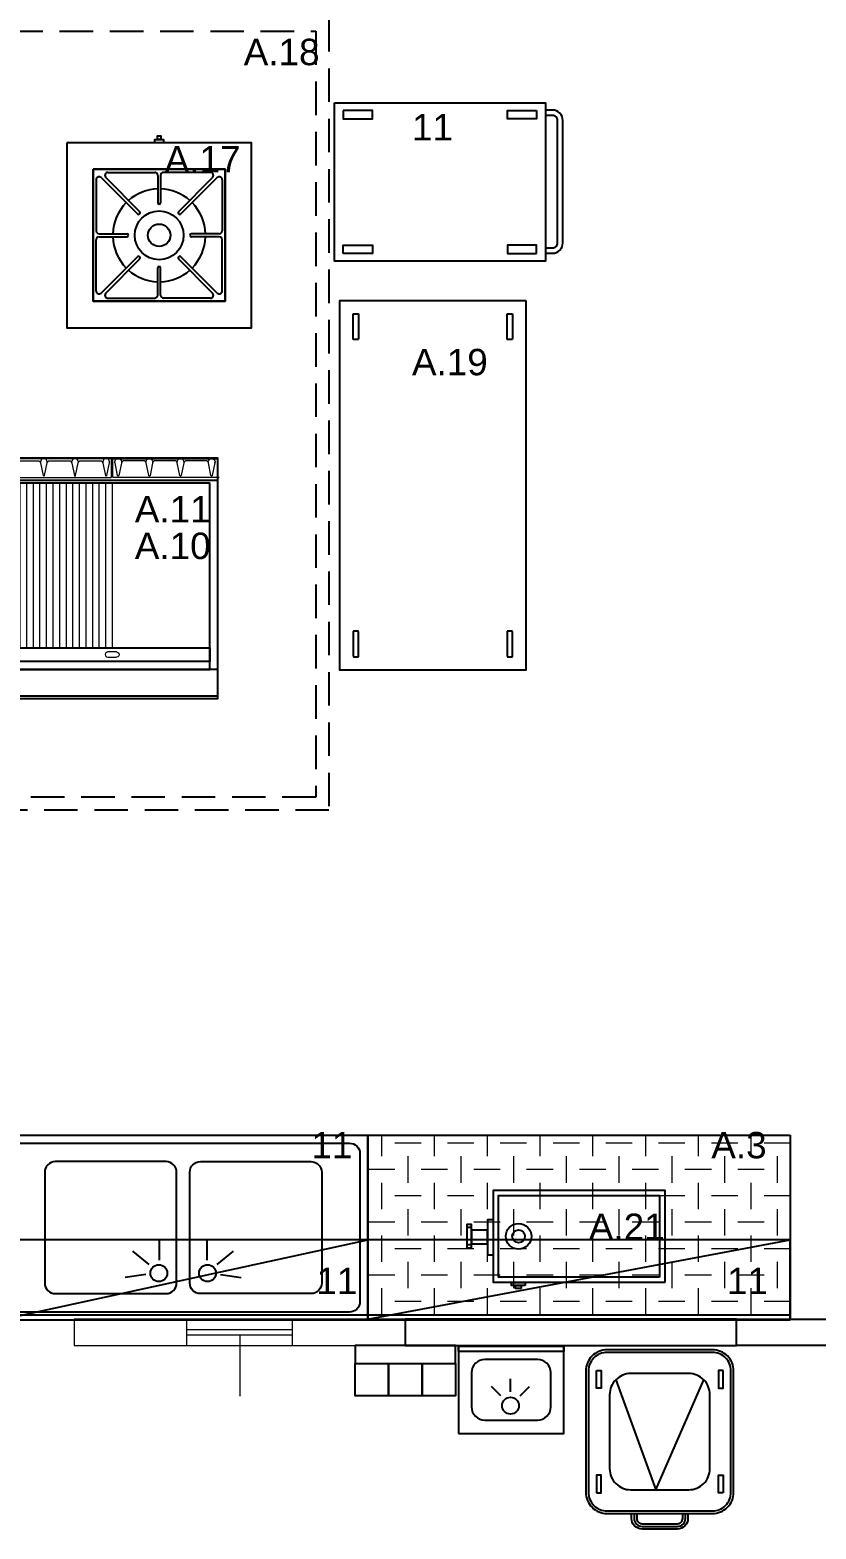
# Model space of a CAD drawing. Header units: millimetres. Extents: x -3516 to 33273, y -7531 to 724.
# Drawn here: x 3532 to 3830, y -2666 to -2098 of the extents above; entities that cross this region are included whole.
import ezdxf

# ---------------------------------------------------------------- set-up
doc = ezdxf.new("R2010")
doc.units = ezdxf.units.MM
doc.linetypes.add('DASHED', pattern=[19.05, 12.7, -6.35])
doc.linetypes.add('HIDDEN', pattern=[0.375, 0.25, -0.125])
for name, color, linetype, lineweight in [('40x60 VAS', 155, 'Continuous', 15), ('DIS-100', 9, 'Continuous', 30), ('GRC- Yazı 1', 3, 'Continuous', 20), ('GRC-Ekipman', 4, 'Continuous', 25), ('GRC-et', 10, 'Continuous', 15)]:
    doc.layers.add(name, color=color, linetype=linetype, lineweight=lineweight)
doc.layers.add('S2000-002 Çizgi', color=7, linetype='Continuous')
doc.layers.add('S2000-003 Kapı', color=3, linetype='Continuous')
doc.styles.add('ekp-yazı', font='arial.ttf', dxfattribs={"height": 10})

# ---------------------------------------------------------------- blocks, each defined once
blk = doc.blocks.new('A$Ccb6340a7')
at = {"layer": 'DIS-100', "lineweight": -2}
blk.add_lwpolyline([(10, 125.5), (10, 0), (0, 0), (0, 125.5)], close=True, dxfattribs=at)
blk = doc.blocks.new('A$C3c9ccc98')
at = {"layer": '40x60 VAS', "linetype": 'Continuous'}
for p, q in [((42.75, 19.14), (42.75, 29.14)), ((82.75, 19.14), (82.75, 29.14)), ((82.75, 25.14), (42.75, 25.14)), ((82.75, 23.14), (42.75, 23.14)), ((62.75, 23.14), (62.75, 0))]:
    blk.add_line(p, q, dxfattribs=at)
blk.add_lwpolyline([(125.5, 29.14), (0, 29.14), (0, 19.14), (125.5, 19.14)], close=True, dxfattribs=at)
blk = doc.blocks.new('Evye2.140-70')
at = {"color": 251}
for p, q in [((-84.16, -17.24), (-91.97, -16.13)), ((-55.84, -17.24), (-48.03, -16.13)), ((-82.93, -21.05), (-89.03, -26.06)), ((-57.07, -21.05), (-50.97, -26.06)), ((-79.02, -22.71), (-79.02, -30.6)), ((-60.98, -22.71), (-60.98, -30.6))]:
    blk.add_line(p, q, dxfattribs=at)
for points in [[(0, -70), (-140, -70), (-140, 0), (0, 0)], [(0, -2), (-140, -2), (-140, 0), (0, 0)]]:
    blk.add_lwpolyline(points, close=True)
blk.add_lwpolyline([(-7, -67), (-133, -67, -0.414214), (-137, -63), (-137, -7, -0.414214), (-133, -3), (-7, -3, -0.414214), (-3, -7), (-3, -63, -0.414214)], format="xyb", close=True)
for points in [[(-76.5, -60), (-118.5, -60, -0.414214), (-122.5, -56), (-122.5, -14, -0.414214), (-118.5, -10), (-76.5, -10, -0.414214), (-72.5, -14), (-72.5, -56, -0.414214)], [(-63.5, -60), (-21.5, -60, 0.414214), (-17.5, -56), (-17.5, -14, 0.414214), (-21.5, -10), (-63.5, -10, 0.414214), (-67.5, -14), (-67.5, -56, 0.414214)]]:
    blk.add_lwpolyline(points, format="xyb", close=True, dxfattribs=at)
for centre in [(-79.21, -17.74), (-60.79, -17.74)]:
    blk.add_circle(centre, 3.19, dxfattribs=at)
blk = doc.blocks.new('A$C2C312901')
at = {"layer": 'S2000-002 Çizgi', "linetype": 'Continuous', "lineweight": 0}
for p, q in [((39.55, 90.8), (0.45, 90.8)), ((1.06, 89.25), (2.06, 84.41)), ((2.55, 84.43), (3.54, 89.23)), ((4.51, 90), (11.89, 90)), ((12.86, 89.25), (13.86, 84.41)), ((14.35, 84.43), (15.33, 89.21)), ((16.31, 90), (23.69, 90)), ((24.68, 89.16), (25.66, 84.41)), ((26.15, 84.43), (27.13, 89.21)), ((28.11, 90), (35.49, 90)), ((36.48, 89.16), (37.46, 84.41)), ((37.95, 84.43), (38.93, 89.21)), ((40.45, 90.8), (79.55, 90.8)), ((42.05, 84.43), (41.07, 89.21)), ((43.52, 89.16), (42.55, 84.41)), ((51.89, 90), (44.51, 90)), ((53.85, 84.43), (52.87, 89.21)), ((55.32, 89.16), (54.35, 84.41)), ((63.69, 90), (56.31, 90)), ((65.65, 84.43), (64.67, 89.21)), ((67.14, 89.25), (66.15, 84.41)), ((75.49, 90), (68.11, 90)), ((77.45, 84.43), (76.46, 89.23)), ((78.94, 89.25), (77.95, 84.41)), ((5, 81.5), (5, 19.2)), ((7.5, 81.5), (7.5, 19.2)), ((10, 81.5), (10, 19.2)), ((12.5, 81.5), (12.5, 19.2)), ((15, 81.5), (15, 19.2)), ((17.5, 81.5), (17.5, 19.2)), ((20, 81.5), (20, 19.2)), ((22.5, 81.5), (22.5, 19.2)), ((25, 81.5), (25, 19.2)), ((27.5, 81.5), (27.5, 19.2)), ((30, 81.5), (30, 19.2)), ((32.5, 81.5), (32.5, 19.2)), ((35, 81.5), (35, 19.2)), ((37.5, 81.5), (37.5, 19.2)), ((40, 81.5), (40, 19.2)), ((41.61, 17.6), (38.39, 17.6)), ((38.39, 15.6), (41.61, 15.6))]:
    blk.add_line(p, q, dxfattribs=at)
at = {"layer": 'S2000-002 Çizgi'}
for points in [[(0, 0), (80, 0), (80, 91), (0, 91)], [(0, 1), (80, 1), (80, 82.5), (0, 82.5)], [(3, 11), (77, 11), (77, 81.5), (3, 81.5)], [(77, 14), (3, 14), (3, 19.2), (77, 19.2)], [(0, 1), (80, 1), (80, 11), (0, 11)]]:
    blk.add_lwpolyline(points, close=True, dxfattribs=at)
at = {"layer": 'S2000-002 Çizgi', "linetype": 'Continuous', "lineweight": 0, "extrusion": (0, 0, -1)}
for centre, radius, start, end in [((-42.29, 89.54), 1.27, 346.4206, 193.5794), ((-54.09, 89.54), 1.27, 346.4206, 193.5794), ((-65.9, 89.54), 1.27, 346.4206, 193.5794), ((-77.7, 89.54), 1.27, 346.4206, 193.5794), ((-41.61, 16.6), 1, 90.006, 270.2139)]:
    blk.add_arc(centre, radius, start, end, dxfattribs=at)
at = {"layer": 'S2000-002 Çizgi', "linetype": 'Continuous', "lineweight": 0}
for centre, radius, start, end in [((2.3, 89.54), 1.27, 346.4206, 193.5794), ((14.1, 89.54), 1.27, 346.4206, 193.5794), ((25.91, 89.54), 1.27, 346.4206, 193.5794), ((37.71, 89.54), 1.27, 346.4206, 193.5794), ((38.39, 16.6), 1, 90.006, 270.2139)]:
    blk.add_arc(centre, radius, start, end, dxfattribs=at)
at = {"layer": 'S2000-002 Çizgi', "linetype": 'Continuous', "lineweight": 0, "extrusion": (0, 0, -1)}
for centre, major_axis, start_param, end_param in [((4.51, 89), (1, 0), 3.371293, 4.712389), ((11.89, 89), (1, 0), 4.712389, 6.0355), ((16.31, 89), (1, 0), 3.349747, 4.712389), ((23.69, 89), (1, 0), 4.712389, 6.124448), ((28.11, 89), (1, 0), 3.349747, 4.712389), ((35.49, 89), (1, 0), 4.712389, 6.124448), ((42.3, 84.46), (-0.25, 0), 3.344893, 6.16625), ((54.1, 84.46), (-0.25, 0), 3.344893, 6.16625), ((65.9, 84.46), (-0.25, 0), 3.344906, 6.16625), ((77.7, 84.46), (-0.25, 0), 3.344804, 6.16625)]:
    blk.add_ellipse(centre, major_axis=major_axis, ratio=0.999997, start_param=start_param, end_param=end_param, dxfattribs=at)
at = {"layer": 'S2000-002 Çizgi', "linetype": 'Continuous', "lineweight": 0}
for centre, major_axis, start_param, end_param in [((44.51, 89), (-1, 0), 4.712389, 6.124448), ((51.89, 89), (-1, 0), 3.349747, 4.712389), ((56.31, 89), (-1, 0), 4.712389, 6.124448), ((63.69, 89), (-1, 0), 3.349747, 4.712389), ((68.11, 89), (-1, 0), 4.712389, 6.0355), ((75.49, 89), (-1, 0), 3.371293, 4.712389), ((2.3, 84.46), (0.25, 0), 3.344804, 6.16625), ((14.1, 84.46), (0.25, 0), 3.344906, 6.16625), ((25.9, 84.46), (0.25, 0), 3.344893, 6.16625), ((37.7, 84.46), (0.25, 0), 3.344893, 6.16625)]:
    blk.add_ellipse(centre, major_axis=major_axis, ratio=0.999997, start_param=start_param, end_param=end_param, dxfattribs=at)
for points, weights, knots in [([(0.2, 83.9), (0.2, 83.7), (0.4, 83.7), (20, 83.7), (39.6, 83.7), (39.8, 83.7), (39.8, 83.9), (39.8, 87.25), (39.8, 90.6), (39.8, 90.8), (39.6, 90.8), (39.58, 90.8), (39.56, 90.8)], [1, 0.707748873271, 1, 1, 1, 0.707106781187, 1, 1, 1, 0.707106781187, 1, 1, 1], [0, 0, 0, 0.166667, 0.166667, 0.333333, 0.333333, 0.5, 0.5, 0.666667, 0.666667, 0.833333, 0.833333, 1, 1, 1]), ([(0.45, 90.8), (0.43, 90.8), (0.4, 90.8), (0.2, 90.8), (0.2, 90.6), (0.2, 90.6), (0.2, 90.6), (0.2, 87.25), (0.2, 83.9), (0.2, 83.9), (0.2, 83.9)], [1, 1, 1, 0.707106781187, 1, 1, 1, 1, 1, 0.999999587343, 1], [0, 0, 0, 0.2, 0.2, 0.4, 0.4, 0.6, 0.6, 0.8, 0.8, 1, 1, 1]), ([(79.8, 83.9), (79.8, 83.7), (79.6, 83.7), (60, 83.7), (40.4, 83.7), (40.2, 83.7), (40.2, 83.9), (40.2, 87.25), (40.2, 90.6), (40.2, 90.8), (40.4, 90.8), (40.42, 90.8), (40.44, 90.8)], [1, 0.707748873271, 1, 1, 1, 0.707106781187, 1, 1, 1, 0.707106781187, 1, 1, 1], [0, 0, 0, 0.166667, 0.166667, 0.333333, 0.333333, 0.5, 0.5, 0.666667, 0.666667, 0.833333, 0.833333, 1, 1, 1]), ([(79.55, 90.8), (79.58, 90.8), (79.6, 90.8), (79.8, 90.8), (79.8, 90.6), (79.8, 90.6), (79.8, 90.6), (79.8, 87.25), (79.8, 83.9), (79.8, 83.9), (79.8, 83.9)], [1, 1, 1, 0.707106781187, 1, 1, 1, 1, 1, 0.999999587343, 1], [0, 0, 0, 0.2, 0.2, 0.4, 0.4, 0.6, 0.6, 0.8, 0.8, 1, 1, 1])]:
    blk.add_rational_spline(points, weights, degree=2, knots=knots, dxfattribs=at)
for p in [(1.06, 89.25), (78.94, 89.25)]:
    blk.add_point(p, dxfattribs=at)
blk = doc.blocks.new('A$C3D1D0F42')
at = {"layer": 'S2000-002 Çizgi'}
for p, q in [((60, 12.62), (60, 62.62)), ((11.13, 58.64), (11.13, 39.31)), ((12.96, 59.52), (26.92, 45.65)), ((14.86, 59.43), (27.62, 46.53)), ((15.57, 61.43), (33.31, 61.43)), ((34.44, 60.31), (34.44, 49.97)), ((35.56, 60.31), (35.56, 49.97)), ((54.43, 61.43), (36.69, 61.43)), ((55.14, 59.43), (42.38, 46.53)), ((57.04, 59.52), (43.08, 45.65)), ((58.87, 58.64), (58.87, 39.31)), ((27.71, 45.73), (27.71, 45.73)), ((42.29, 45.73), (42.29, 45.73)), ((11.13, 16.61), (11.13, 35.94)), ((12.25, 38.19), (22.76, 38.19)), ((12.25, 37.06), (22.76, 37.06)), ((12.25, 37.06), (22.76, 37.06)), ((57.75, 38.19), (47.24, 38.19)), ((57.75, 37.06), (47.24, 37.06)), ((57.75, 37.06), (47.24, 37.06)), ((58.87, 16.61), (58.87, 35.94)), ((12.96, 15.73), (26.92, 29.6)), ((14.86, 15.82), (27.62, 28.72)), ((27.71, 29.51), (27.71, 29.51)), ((42.29, 29.51), (42.29, 29.51)), ((55.14, 15.82), (42.38, 28.72)), ((57.04, 15.73), (43.08, 29.6)), ((34.44, 14.94), (34.44, 25.28)), ((35.56, 14.94), (35.56, 25.28)), ((10, 12.62), (60, 12.62)), ((15.57, 13.82), (33.31, 13.82)), ((54.43, 13.82), (36.69, 13.82))]:
    blk.add_line(p, q, dxfattribs=at)
for points in [[(70, 2.62), (70, 72.62), (0, 72.62), (0, 2.62)], [(60, 12.62), (60, 62.62), (10, 62.62), (10, 12.62)], [(60, 12.62), (10, 12.62), (10, 62.62), (60, 62.62)], [(60, 12.62), (10, 12.62), (10, 62.62), (60, 62.62)], [(33.36, 2.62), (36.64, 2.62), (36.64, 1.31), (33.36, 1.31)], [(34.34, 1.31), (35.66, 1.31), (35.66, 0), (34.34, 0)]]:
    blk.add_lwpolyline(points, close=True, dxfattribs=at)
for radius in [9.25, 4.25]:
    blk.add_circle((35, 37.62), radius, dxfattribs=at)
for centre, radius, start, end in [((12.25, 58.64), 1.13, 51.148, 180), ((15.57, 60.31), 1.13, 90, 231.148), ((33.31, 60.31), 1.13, 360, 90), ((36.69, 60.31), 1.13, 90, 180), ((54.43, 60.31), 1.13, 308.852, 90), ((57.75, 58.64), 1.13, 360, 128.852), ((35, 37.62), 17.58, 91.8351, 131.3748), ((35, 37.62), 17.58, 48.6252, 88.1649), ((35, 37.62), 17.58, 135.2011, 178.1649), ((27.27, 46.09), 0.563, 231.1535, 321.1357), ((27.27, 46.09), 0.563, 321.1471, 51.1404), ((35, 49.97), 0.563, 180, 270), ((35, 49.97), 0.563, 270, 360), ((42.73, 46.09), 0.563, 128.8596, 218.8529), ((42.73, 46.09), 0.563, 218.8643, 308.8465), ((35, 37.62), 17.58, 1.8351, 44.7989), ((12.25, 39.31), 1.13, 180, 270), ((12.25, 35.94), 1.13, 90, 180), ((35, 37.62), 17.58, 181.8351, 224.7989), ((22.76, 37.62), 0.563, 360, 90), ((22.76, 37.62), 0.563, 270, 360), ((47.24, 37.62), 0.563, 90, 180), ((47.24, 37.62), 0.563, 180, 270), ((35, 37.62), 17.58, 315.2011, 358.1649), ((57.75, 39.31), 1.13, 270, 360), ((57.75, 35.94), 1.13, 0, 90), ((27.27, 29.16), 0.563, 38.8643, 128.8465), ((27.27, 29.16), 0.563, 308.8596, 38.8529), ((42.73, 29.16), 0.563, 141.1471, 231.1404), ((42.73, 29.16), 0.563, 51.1535, 141.1357), ((35, 37.62), 17.58, 228.6252, 268.1649), ((35, 25.28), 0.563, 90, 180), ((35, 25.28), 0.563, 0, 90), ((35, 37.62), 17.58, 271.8351, 311.3748), ((12.25, 16.61), 1.13, 180, 308.852), ((15.57, 14.94), 1.13, 128.852, 270), ((33.31, 14.94), 1.13, 270, 0), ((36.69, 14.94), 1.13, 180, 270), ((54.43, 14.94), 1.13, 270, 51.148), ((57.75, 16.61), 1.13, 231.148, 0)]:
    blk.add_arc(centre, radius, start, end, dxfattribs=at)
blk = doc.blocks.new('PoliTT.E.160-70')
at = {"layer": 'GRC-et'}
h = blk.add_hatch(dxfattribs=at)
h.set_pattern_fill('CHECKERED', color=256, scale=10, style=0)
h.set_pattern_definition([(0, (160, 0), (10, 10), [10, -10]), (90, (165, 5), (-10, 10), [10, -10])])
h.paths.add_polyline_path([(0, -70), (160, -70), (160, -2), (0, -2)])
for p, q in [((0, 0), (160, 0)), ((0, -70), (0, 0)), ((160, 0), (160, -70)), ((160, -2), (0, -2)), ((160, -70), (0, -70))]:
    blk.add_line(p, q)
blk = doc.blocks.new('HarekeliT.140-70')
blk.add_lwpolyline([(-139.95, 0), (0, 0), (0, -70.39), (-139.95, -70.39)], close=True)
at = {"color": 253, "linetype": 'HIDDEN'}
for points in [[(-134.95, -5), (-125.23, -5), (-125.23, -7.01), (-134.95, -7.01)], [(-5, -5), (-14.72, -5), (-14.72, -7.01), (-5, -7.01)], [(-134.95, -63.38), (-125.23, -63.38), (-125.23, -65.39), (-134.95, -65.39)], [(-5, -63.38), (-14.72, -63.38), (-14.72, -65.39), (-5, -65.39)]]:
    blk.add_lwpolyline(points, close=True, dxfattribs=at)
blk = doc.blocks.new('ARB. Kazan Taşıma 80-60')
blk.add_lwpolyline([(0, 0), (0, -80), (60, -80), (60, 0)], close=True)
at = {"color": 251}
for points in [[(2.89, -3.38), (6.08, -3.38), (6.08, -14.4), (2.89, -14.4)], [(57.11, -3.38), (53.92, -3.38), (53.92, -14.4), (57.11, -14.4)], [(2.89, -76.62), (6.08, -76.62), (6.08, -65.6), (2.89, -65.6)], [(57.11, -76.62), (53.92, -76.62), (53.92, -65.6), (57.11, -65.6)]]:
    blk.add_lwpolyline(points, close=True, dxfattribs=at)
for points in [[(56.97, -80.16), (56.97, -82.6, -0.414214), (52.97, -86.6), (6.75, -86.6, -0.414214), (2.75, -82.6), (2.75, -80)], [(54.97, -80.16), (54.97, -82.6, -0.414214), (52.97, -84.6), (6.75, -84.6, -0.414214), (4.75, -82.6), (4.75, -80)]]:
    blk.add_lwpolyline(points, format="xyb", dxfattribs=at)
blk = doc.blocks.new('et kıyma no 32')
for points in [[(0, 35), (65, 35), (65, 0), (0, 0)], [(52.97, 36.1), (58.08, 36.1), (58.08, 35), (52.97, 35)], [(54.48, 37.31), (56.58, 37.31), (56.58, 36.1), (54.48, 36.1)], [(2, 33), (63, 33), (63, 2), (2, 2)], [(73.22, 20.31), (67.25, 20.31), (67.25, 15.17), (73.22, 15.17)], [(75, 21.92), (73.22, 21.92), (73.22, 13.08), (75, 13.08)]]:
    blk.add_lwpolyline(points, close=True)
for points in [[(67.25, 24.57), (65, 24.57)], [(65, 11.23), (67.25, 11.23), (67.25, 24.57)], [(73.22, 20.79), (75, 20.79)], [(73.22, 14.21), (75, 14.21)]]:
    blk.add_lwpolyline(points)
for radius in [4.84, 2.42]:
    blk.add_circle((55.44, 17.5), radius)
blk = doc.blocks.new('Rubbermaid.240lt')
at = {"color": 251}
for p, q in [((11.34, 56.53), (26.5, 14.87)), ((26.5, 14.87), (44.66, 56.53))]:
    blk.add_line(p, q, dxfattribs=at)
for points in [[(0, 59.87), (0, 13.87, 0.414214), (8, 5.87), (48, 5.87, 0.414214), (56, 13.87), (56, 59.87, 0.414214), (48, 67.87), (8, 67.87, 0.414214)], [(1, 59.87), (1, 13.87, 0.414214), (8, 6.87), (48, 6.87, 0.414214), (55, 13.87), (55, 59.87, 0.414214), (48, 66.87), (8, 66.87, 0.414214)]]:
    blk.add_lwpolyline(points, format="xyb", close=True)
for points in [[(3.99, 60.06), (5.77, 60.06), (5.77, 53.32), (3.99, 53.32)], [(52.01, 60.06), (50.23, 60.06), (50.23, 53.32), (52.01, 53.32)], [(3.99, 13.69), (5.77, 13.69), (5.77, 20.43), (3.99, 20.43)], [(52.01, 13.69), (50.23, 13.69), (50.23, 20.43), (52.01, 20.43)]]:
    blk.add_lwpolyline(points, close=True, dxfattribs=at)
for points in [[(9, 50.87), (9, 22.87, 0.414214), (17, 14.87), (39, 14.87, 0.414214), (47, 22.87), (47, 50.87, 0.414214), (39, 58.87), (17, 58.87, 0.414214)], [(19.3, 5.87), (19.3, 4, 0.414214), (21.3, 2), (34.7, 2, 0.414214), (36.7, 4), (36.7, 5.87), (38.7, 5.87), (38.7, 4, -0.414214), (34.7, 0), (21.3, 0, -0.414214), (17.3, 4), (17.3, 5.87)]]:
    blk.add_lwpolyline(points, format="xyb", close=True, dxfattribs=at)
blk.add_lwpolyline([(18.3, 5.87), (18.3, 4, 0.414214), (21.3, 1), (34.7, 1, 0.414214), (37.7, 4), (37.7, 5.87)], format="xyb", dxfattribs=at)
blk = doc.blocks.new('A$C353D2250')
at = {"layer": 'S2000-002 Çizgi'}
for p, q in [((16.08, 14.18), (12.54, 17.71)), ((19.74, 15.7), (19.74, 20.7)), ((23.41, 14.18), (26.95, 17.71))]:
    blk.add_line(p, q, dxfattribs=at)
for points in [[(0, 33), (40, 33), (40, 31), (0, 31)], [(0, 0), (40, 0), (40, 33), (0, 33)]]:
    blk.add_lwpolyline(points, close=True, dxfattribs=at)
blk.add_lwpolyline([(10, 5), (30, 5, 0.414214), (35, 10), (35, 23, 0.414214), (30, 28), (10, 28, 0.414214), (5, 23), (5, 10, 0.414214)], format="xyb", close=True, dxfattribs=at)
blk.add_circle((19.74, 10.51), 3.19, dxfattribs=at)
blk = doc.blocks.new('GALOŞ-BONE')
at = {"ltscale": 44}
for points in [[(0, 12.21), (38.02, 12.21), (38.02, 19.01), (0, 19.01)], [(0, 12.21), (12.67, 12.21), (12.67, 0), (0, 0)], [(12.67, 12.21), (25.35, 12.21), (25.35, 0), (12.67, 0)], [(25.35, 12.21), (38.02, 12.21), (38.02, 0), (25.35, 0)]]:
    blk.add_lwpolyline(points, close=True, dxfattribs=at)

msp = doc.modelspace()

# ---------------------------------------------------------------- linework, layer by layer
for p, q in [((3819.849, -2556.685), (3379.849, -2556.685)), ((3519.849, -2587.005), (3659.849, -2556.685)), ((3659.849, -2556.685), (3659.849, -2586.685)), ((3659.849, -2586.685), (3819.849, -2556.685)), ((3819.849, -2586.685), (3819.849, -2556.685))]:
    msp.add_line(p, q)
at = {"color": 1, "linetype": 'DASHED'}
msp.add_lwpolyline([(3195.1, -2093.967), (3645.1, -2093.967), (3645.1, -2393.967), (3195.1, -2393.967), (3195.1, -2093.967)], dxfattribs=at)
msp.add_lwpolyline([(3200.1, -2098.967), (3640.1, -2098.967), (3640.1, -2388.967), (3200.1, -2388.967)], close=True, dxfattribs=at)

# ---------------------------------------------------------------- block references
msp.add_blockref('A$C3c9ccc98', (3548.529, -2615.82))
at = {"xscale": -1, "rotation": 90}
msp.add_blockref('A$Ccb6340a7', (3799.529, -2586.685), dxfattribs=at)
at = {"rotation": 270}
msp.add_blockref('A$Ccb6340a7', (3799.529, -2586.685), dxfattribs=at)
at = {"layer": 'GRC-Ekipman', "linetype": 'Continuous', "xscale": -1, "rotation": 90}
msp.add_blockref('ARB. Kazan Taşıma 80-60', (3647.134, -2126.048), dxfattribs=at)
at = {"layer": 'GRC-Ekipman'}
for name, p, rotation in [('HarekeliT.140-70', (3719.639, -2340.866), 270), ('Evye2.140-70', (3519.849, -2587.005), 180), ('PoliTT.E.160-70', (3819.849, -2587.005), 180), ('et kıyma no 32', (3772.392, -2537.789, 150), 180)]:
    msp.add_blockref(name, p, dxfattribs=dict(at, rotation=rotation))
for name, p in [('GALOŞ-BONE', (3655.02, -2615.698)), ('Rubbermaid.240lt', (3742.452, -2666.136, 0))]:
    msp.add_blockref(name, p, dxfattribs=at)
at = {"layer": 'S2000-002 Çizgi', "rotation": 180}
msp.add_blockref('A$C3D1D0F42', (3615.737, -2138.601), dxfattribs=at)
at = {"layer": 'S2000-002 Çizgi'}
msp.add_blockref('A$C353D2250', (3694.132, -2629.924), dxfattribs=at)
at = {"layer": 'S2000-003 Kapı'}
msp.add_blockref('A$C2C312901', (3522.933, -2351.611), dxfattribs=at)

# ---------------------------------------------------------------- texts
at = {"layer": 'GRC- Yazı 1', "color": 6, "style": 'ekp-yazı'}
for s, p in [('A.18', (3612.79, -2111.796)), ('11', (3676.549, -2140.281)), ('A.17', (3582.839, -2152.417)), ('A.19', (3676.549, -2229.224)), ('A.11', (3571.513, -2284.941)), ('A.10', (3571.513, -2298.814)), ('11', (3638.448, -2525.752)), ('A.3', (3789.994, -2525.752)), ('A.21', (3743.576, -2556.685)), ('11', (3640.302, -2577.195)), ('11', (3795.924, -2577.195))]:
    msp.add_text(s, height=10, dxfattribs=at).set_placement(p)

doc.saveas('drawing.dxf')
